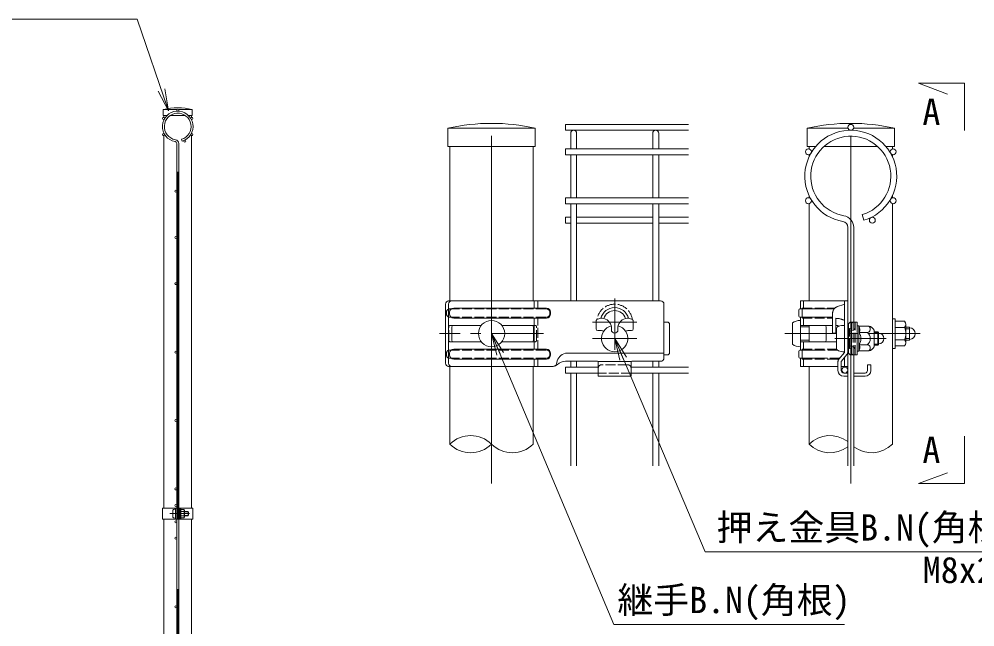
# Model space of a CAD drawing. Units: millimetres, scale not verified. Extents: x -4200 to 4200, y -2970 to 2970.
# Drawn here: x -593 to 1153, y 652 to 1762 of the extents above; entities that cross this region are included whole.
import ezdxf
from ezdxf.enums import TextEntityAlignment as Align

# ---------------------------------------------------------------- set-up
doc = ezdxf.new("R2010")
doc.units = ezdxf.units.MM
doc.header["$LTSCALE"] = 20
doc.linetypes.add('DASHED', pattern=[7.5, 6, -1.5])
doc.linetypes.add('USER1', pattern=[50.8, 31.75, -6.35, 6.35, -6.35])
for name, color, linetype, lineweight in [('0-2_D-STR-DIM', 7, 'Continuous', 9), ('0-3_0', 7, 'Continuous', 9), ('0-6_D-STR1', 1, 'Continuous', 18), ('0-8_D-BMK', 2, 'USER1', 13), ('0-9_D-STR2', 7, 'Continuous', 9), ('0-B_D-STR3', 3, 'Continuous', 13), ('0-C_D-STR-TXT', 7, 'Continuous', 9)]:
    doc.layers.add(name, color=color, linetype=linetype, lineweight=lineweight)
doc.styles.add('ＭＳ ゴシック', font='')
doc.styles.get('ＭＳ ゴシック').set_extended_font_data('MS Gothic')

# ---------------------------------------------------------------- blocks, each defined once
blk = doc.blocks.new('U29')
at = {"layer": '0-8_D-BMK'}
for p, q in [((0, 493.7), (0, -493.7)), ((1500, -195.8), (1500, 426)), ((1770.5, 140), (1229.5, 140)), ((632.7, 0), (-632.7, 0)), ((1770.5, -60), (1229.5, -60))]:
    blk.add_line(p, q, dxfattribs=at)
at = {"layer": '0-B_D-STR3'}
for p, q in [((-561.1, -360), (-561.1, 360)), ((2060, 400), (-522.4, 400)), ((-522.4, -360), (-522.4, 360)), ((517.5, 400), (517.5, 310)), ((2100, 360), (2100, -297.3)), ((-510.5, 260), (-510.5, 240)), ((-460.5, 310), (670.1, 310)), ((720, 260), (720, 240)), ((-460.5, 190), (670.1, 190)), ((517.5, -190), (517.5, 190)), ((1274, 58), (1274, 160)), ((1726, 58), (1726, 160)), ((2100, 140), (2139, 140)), ((-485.6, -80), (-485.6, 80)), ((-124.9, 100), (-465.6, 100)), ((490.1, 100), (124.9, 100)), ((510.1, -80), (510.1, 80)), ((1294, 38), (1330, 38)), ((1460, 46), (1460, 55.4)), ((1540, 46), (1540, 55.4)), ((1706, 38), (1670, 38)), ((2169, 110), (2169, -230)), ((-124.9, -100), (-465.6, -100)), ((490.1, -100), (124.9, -100)), ((-460.5, -190), (670.1, -190)), ((-510.5, -260), (-510.5, -240)), ((-460.5, -310), (670.1, -310)), ((517.5, -400), (517.5, -310)), ((720, -260), (720, -240)), ((900, -239.3), (2100, -239.3)), ((1290, -337.3), (900, -337.3)), ((1700, -340), (1300, -340)), ((1300, -416.4), (1300, -347.3)), ((1700, -416.4), (1700, -347.3)), ((1710, -337.3), (2060, -337.3)), ((2139, -260), (2100, -260)), ((752.3, -400), (-522.4, -400)), ((1300, -416.4), (1300, -520)), ((1700, -520), (1700, -416.4)), ((1700, -520), (1300, -520))]:
    blk.add_line(p, q, dxfattribs=at)
at = {"layer": '0-B_D-STR3', "linetype": 'DASHED'}
for p, q in [((563.5, 400), (563.5, 300)), ((-549.5, 240), (-549.5, 260)), ((-509.5, 300), (670.1, 300)), ((710, 260), (710, 240)), ((-509.5, 200), (670.1, 200)), ((563.5, -200), (563.5, 200)), ((-521.8, -80), (-521.8, 80)), ((-465.6, 100), (-501.8, 100)), ((529.5, 100), (517.5, 100)), ((549.5, -80), (549.5, 80)), ((-465.6, -100), (-501.8, -100)), ((529.5, -100), (517.5, -100)), ((-509.5, -200), (670.1, -200)), ((-549.5, -240), (-549.5, -260)), ((-509.5, -300), (670.1, -300)), ((563.5, -400), (563.5, -300)), ((710, -260), (710, -240)), ((1660, -380), (1340, -380)), ((1700, -480), (1300, -480))]:
    blk.add_line(p, q, dxfattribs=at)
at = {"layer": '0-B_D-STR3'}
for points in [[(517.5, 100), (490.1, 100), (487.8, 100)], [(517.5, -100), (490.1, -100), (487.8, -100)]]:
    blk.add_lwpolyline(points, dxfattribs=at)
blk.add_circle((0, 0), 160, dxfattribs=at)
for centre, radius, start, end in [((-521.1, 360), 40, 91.79677, 180), ((-482.4, 360), 40, 90, 180), ((2060, 360), 40, 0, 90), ((-460.5, 260), 50, 90, 180), ((-460.5, 240), 50, 180, 270), ((670, 260), 50, 0, 89.86152), ((670, 240), 50, 270.07078, 0), ((1500, 140), 176, 90, 164.83919), ((1500, 140), 140, 90, 161.88318), ((1500, 140), 176, 15.16081, 90), ((1500, 140), 140, 18.11682, 90), ((1264.9, 177.8), 20, 297.00649, 344.38101), ((1340.5, 66.5), 120, 94.96654, 117.99904), ((1340.5, 66.5), 120, 77.27818, 94.96654), ((1340.5, 66.5), 120, 354.69271, 77.27818), ((1659.5, 66.5), 120, 102.72182, 185.30729), ((1659.5, 66.5), 120, 85.03346, 102.72182), ((1659.5, 66.5), 120, 62.00096, 85.03346), ((1735.1, 177.8), 20, 195.61899, 242.99351), ((2139, 110), 30, 0, 90), ((-465.6, 80), 20, 90, 180), ((490.1, 80), 20, 0, 90), ((1294, 58), 20, 180, 270), ((1330, -32), 70, 58.7873, 90), ((1500, -60), 160, 105.48902, 74.51098), ((1500, 46), 40, 180, 270), ((1500, 46), 40, 270, 0), ((1670, -32), 70, 90, 121.2127), ((1706, 58), 20, 270, 0), ((-465.6, -80), 20, 180, 270), ((490.1, -80), 20, 270, 0), ((-460.5, -240), 50, 90, 180), ((670, -240), 50, 0, 89.92922), ((2139, -230), 30, 270, 0), ((-460.5, -260), 50, 180, 270), ((670, -260), 50, 270.13848, 0), ((934.3, -375), 140, 104.17855, 170.48977), ((900.1, -477.3), 140, 90.04538, 132.80129), ((1290, -347.3), 10, 0, 90), ((1710, -347.3), 10, 90, 180), ((2060, -297.3), 40, 270, 0), ((-521.1, -360), 40, 180, 268.20323), ((-482.4, -360), 40, 180, 270), ((737, -342), 60, 284.72219, 350.48981), ((737, -301.2), 100, 278.77064, 312.80129)]:
    blk.add_arc(centre, radius, start, end, dxfattribs=at)
at = {"layer": '0-B_D-STR3', "linetype": 'DASHED'}
for centre, radius, start, end in [((1500, 140), 218.2, 90, 171.45333), ((1500, 140), 218.2, 8.54667, 90), ((-509.5, 260), 40, 90, 180), ((-509.5, 240), 40, 180, 270), ((670, 260), 40, 0, 89.84517), ((670, 240), 40, 270.07913, 0), ((-501.8, 80), 20, 90, 180), ((529.5, 80), 20, 0, 90), ((-501.8, -80), 20, 180, 270), ((529.5, -80), 20, 270, 0), ((-509.5, -240), 40, 90, 180), ((670, -240), 40, 0, 89.92087), ((-509.5, -260), 40, 180, 270), ((670, -260), 40, 270.15483, 0), ((1340, -420), 40, 90, 180), ((1660, -420), 40, 0, 90)]:
    blk.add_arc(centre, radius, start, end, dxfattribs=at)
blk = doc.blocks.new('U32')
at = {"layer": '0-8_D-BMK'}
for p, q in [((1461.1, 0), (-233.1, 0)), ((1045.4, -60), (419.6, -60)), ((936, -60), (632.6, -60))]:
    blk.add_line(p, q, dxfattribs=at)
at = {"layer": '0-B_D-STR3'}
for p, q in [((0, 400), (0, 300)), ((578, 400), (0, 400)), ((538, 400), (538, -222.5)), ((578, 400), (578, -400)), ((-20, 214), (-20, 286)), ((-6, 300), (298.1, 300)), ((392, 244.2), (392, 6)), ((418, 310), (420.6, 310)), ((-96, 130), (-96, -130)), ((-6, 200), (298.1, 200)), ((0, 200), (0, 100)), ((0, 160), (0, -160)), ((618, 140), (690, 140)), ((690, -260), (690, 140)), ((1122, 180), (1122, -180)), ((1154, 180), (1122, 180)), ((1154, 150), (1154, -150)), ((1154, 150), (1270, 150)), ((294.7, 100), (0, 100)), ((106, 80.6), (0, 80.6)), ((314.7, -80), (314.7, 80)), ((418, 6), (432, 6)), ((441.2, 100), (432, 100)), ((432, 100), (432, 6)), ((448.1, 100), (441.2, 100)), ((442, -181.7), (442, 61.7)), ((518, 100), (538, 100)), ((538, -220), (538, 100)), ((588, -230), (588, 110)), ((622.2, -230), (622.2, 110)), ((690, 95), (706, 95)), ((712, 90), (711.8, 90.6)), ((712, 90), (712, 89)), ((712, 90), (814.7, 90)), ((812, 14.7), (717.9, 14.7)), ((814.7, 90), (832, 90)), ((898, 40), (898, -160)), ((898, 20), (942.4, 20)), ((898, 7.5), (952.2, 7.5)), ((942, -140), (942, 20)), ((953, 5), (953, -125)), ((1154, 75), (1270, 75)), ((1284, 115.6), (1284, -115.3)), ((1284, 80), (1330, 80)), ((1284, 58.4), (1330, 58.4)), ((1330, 80), (1330, -80)), ((106, -79.4), (0, -79.4)), ((294.7, -100), (0, -100)), ((0, -200), (0, -100)), ((442, -100), (418, -100)), ((1154, -75), (1270, -75)), ((1284, -58.4), (1330, -58.4)), ((1284, -80), (1330, -80)), ((-20, -214), (-20, -286)), ((-6, -200), (298.1, -200)), ((418, -190), (443.8, -190)), ((518, -220), (538, -220)), ((690, -215), (706, -215)), ((712, -210), (711.8, -210.6)), ((712, -210), (712, -209)), ((712, -210), (814.7, -210)), ((812, -134.7), (718, -134.7)), ((814.7, -210), (832, -210)), ((898, -127.5), (952.2, -127.5)), ((898, -140), (942.4, -140)), ((1154, -150), (1270, -150)), ((-6, -300), (298.1, -300)), ((0, -400), (0, -300)), ((418, -310), (470.8, -310)), ((538, -290), (538, -400)), ((618, -260), (690, -260)), ((458, -400), (0, -400)), ((458, -450), (458, -400)), ((578, -400), (498, -400)), ((498, -400), (498, -450)), ((818, -380), (858, -380)), ((818, -450), (818, -380)), ((858, -450), (858, -380)), ((528, -480), (578, -480)), ((528, -520), (578, -520)), ((650, -480), (788, -480)), ((650, -520), (788, -520))]:
    blk.add_line(p, q, dxfattribs=at)
at = {"layer": '0-B_D-STR3', "linetype": 'DASHED'}
for p, q in [((40, 310), (40, 400)), ((453.1, 329.4), (531.2, 355.9)), ((20, 305), (20, 300)), ((20, 300), (20, 200)), ((411.4, 300), (295.1, 300)), ((20, 195), (20, 200)), ((25, 190), (392, 190)), ((40, 100), (40, 190)), ((392, 200), (295.1, 200)), ((432, 186), (432, 100)), ((628, -260), (628, 140)), ((650, -260), (650, 140)), ((668, -260), (668, 140)), ((392, 100), (294.7, 100)), ((392, 6), (418, 6)), ((598, 63.2), (620.7, 69.5)), ((598, -183.2), (598, 63.2)), ((598, 30), (644.5, 42.9)), ((40, -100), (40, -190)), ((418, -100), (294.7, -100)), ((20, -195), (20, -200)), ((20, -300), (20, -200)), ((452.6, -200), (295.1, -200)), ((535.8, -228.7), (469, -312.3)), ((598, -150), (644.5, -162.9)), ((598, -183.2), (620.7, -189.5)), ((20, -305), (20, -300)), ((40, -310), (40, -400)), ((478.8, -300), (295.1, -300)), ((458, -400), (458, -343.5)), ((498, -343.5), (498, -400)), ((567, -253.7), (500.2, -337.3))]:
    blk.add_line(p, q, dxfattribs=at)
for points in [[(25, 310), (407.7, 310), (418, 310)], [(25, -190), (407.7, -190), (418, -190)], [(25, -310), (407.7, -310), (418, -310)]]:
    blk.add_lwpolyline(points, dxfattribs=at)
at = {"layer": '0-B_D-STR3'}
for points in [[(1154, 180), (1154, -180), (1122, -180)], [(712, -209), (712, -134.7), (712, 90)]]:
    blk.add_lwpolyline(points, dxfattribs=at)
at = {"layer": '0-B_D-STR3', "linetype": 'DASHED'}
for centre, radius, start, end in [((528, 365.4), 10, 288.75865, 0), ((25, 305), 5, 90, 180), ((482, 244.2), 90, 108.75865, 180), ((25, 195), 5, 180, 270), ((429.3, -54), 240, 63.05987, 89.34724), ((618, 79.1), 10, 285.49116, 0), ((636, 73.7), 32, 285.49116, 0), ((25, -195), 5, 90, 180), ((618, -199.1), 10, 0, 74.50884), ((636, -193.7), 32, 0, 74.50884), ((25, -305), 5, 180, 270), ((508, -343.5), 50, 141.34019, 180)]:
    blk.add_arc(centre, radius, start, end, dxfattribs=at)
at = {"layer": '0-B_D-STR3'}
for centre, radius, start, end in [((-6, 286), 14, 90, 180), ((-1.7, -3.1), 163.1, 89.39572, 125.31233), ((-6, 214), 14, 180, 270), ((618, 110), 30, 90, 180), ((652.2, 110), 30, 90, 180), ((1227.1, 112.5), 57, 318.83491, 41.16509), ((294.7, 80), 20, 0, 90), ((441.1, 80), 20, 89.84173, 90), ((441.1, 80), 20, 16.10748, 89.84173), ((462, 61.7), 20, 132.00062, 180), ((448.1, 80), 20, 26.45653, 89.84174), ((510.4, 8), 92.3, 85.28232, 132.00062), ((706, 89), 6, 15, 90), ((644.7, 46.8), 80, 336.43051, 32.6931), ((576.4, -60.1), 160, 332.21994, 27.84722), ((811.8, 55.1), 40.4, 270.25178, 60.03679), ((761.7, -60), 90, 303.95198, 56.04802), ((823.3, 10), 80.5, 21.89022, 83.83229), ((942.4, 12), 8, 19.07193, 90), ((742, -57.3), 220, 16.44261, 19.07194), ((953, -60), 65, 270, 90), ((1076.1, 0), 207.9, 338.85295, 21.14705), ((1330, 0), 70, 270, 90), ((294.7, -80), 20, 270, 0), ((441.1, -80), 20, 270, 270.15827), ((441.1, -80), 20, 270.15827, 272.5668), ((1227.1, -112.5), 57, 318.86505, 41.13495), ((-1.7, 3.1), 163.1, 234.68767, 270.60428), ((-6, -214), 14, 90, 180), ((462, -181.7), 20, 180, 227.99938), ((510.4, -128), 92.3, 227.99938, 274.71768), ((528, -222.5), 10, 321.34019, 0), ((528, -222.5), 50, 321.34019, 0), ((618, -230), 30, 180, 270), ((652.2, -230), 30, 180, 270), ((706, -209), 6, 270, 345), ((644.7, -166.7), 80, 327.23796, 23.61911), ((811.7, -175.1), 40.4, 300.11903, 89.61333), ((823.3, -130), 80.5, 276.16771, 338.10978), ((942.4, -132), 8, 270, 340.92807), ((742, -62.7), 220, 340.92806, 343.55739), ((-6, -286), 14, 180, 270), ((508, -343.5), 10, 141.34019, 180), ((528, -450), 70, 180, 270), ((528, -450), 30, 180, 270), ((788, -450), 30, 270, 0), ((788, -450), 70, 270, 0)]:
    blk.add_arc(centre, radius, start, end, dxfattribs=at)
blk = doc.blocks.new('_Open')
at = {"layer": '0-3_0'}
blk.add_line((-20, 3.33), (0, 0), dxfattribs=at)
blk.add_lwpolyline([(-20, -3.33), (0, 0), (-20, 0)], dxfattribs=at)

msp = doc.modelspace()

# ---------------------------------------------------------------- linework, layer by layer
at = {"layer": '0-2_D-STR-DIM'}
for centre, start, end in [((231.91, 947.51), 45.18146, 134.81854), ((888.33, 947.51), 52.7739, 134.81854), ((231.91, 1024.19), 225.18146, 314.81854), ((308.11, 1024.19), 225.18146, 314.81854), ((888.33, 1024.19), 225.18146, 307.2261), ((964.53, 1024.19), 232.7739, 314.81854)]:
    msp.add_arc(centre, 54.05, start, end, dxfattribs=at)
at = {"layer": '0-6_D-STR1'}
for p, q in [((-330.07, 1596.98), (-330.07, 1585.98)), ((-304.81, 1596.98), (-330.07, 1596.98)), ((-276.87, 1596.98), (-302.13, 1596.98)), ((-276.87, 1585.98), (-276.87, 1596.98)), ((-323.07, 1585.98), (-330.07, 1585.98)), ((-328.87, 1585.98), (-328.87, 1582.63)), ((-328.87, 1579.13), (-328.87, 1577.76)), ((-289.49, 1585.98), (-317.45, 1585.98)), ((-276.87, 1585.98), (-283.88, 1585.98)), ((-278.07, 1582.63), (-278.07, 1585.98)), ((-278.07, 1577.76), (-278.07, 1579.13)), ((349.81, 1562.75), (190.21, 1562.75)), ((190.21, 1562.75), (190.21, 1529.75)), ((349.81, 1529.75), (349.81, 1562.75)), ((921.34, 1562.75), (846.63, 1562.75)), ((846.63, 1562.75), (846.63, 1529.75)), ((1006.23, 1562.75), (931.52, 1562.75)), ((1006.23, 1529.75), (1006.23, 1562.75)), ((-328.87, 1554.2), (-328.87, 1552.83)), ((-328.87, 1549.33), (-328.87, 868.98)), ((-278.07, 1552.83), (-278.07, 1554.2)), ((-278.07, 868.98), (-278.07, 1549.33)), ((349.81, 1529.75), (190.21, 1529.75)), ((193.81, 1529.75), (193.81, 1247.75)), ((346.21, 1247.75), (346.21, 1529.75)), ((862.6, 1529.75), (846.63, 1529.75)), ((850.23, 1529.75), (850.23, 1525.11)), ((975.19, 1529.75), (877.68, 1529.75)), ((1006.23, 1529.75), (990.27, 1529.75)), ((1002.63, 1525.11), (1002.63, 1529.75)), ((850.23, 1514.59), (850.23, 1510.5)), ((1002.63, 1510.5), (1002.63, 1514.59)), ((850.23, 1439.8), (850.23, 1435.71)), ((1002.63, 1435.71), (1002.63, 1439.8)), ((850.23, 1425.19), (850.23, 1247.75)), ((1002.63, 985.85), (1002.63, 1425.19)), ((850.23, 1202.75), (850.23, 1172.75)), ((193.81, 1127.75), (193.81, 985.85)), ((346.21, 985.85), (346.21, 1127.75)), ((850.23, 1127.75), (850.23, 985.85)), ((-328.87, 848.98), (-328.87, 168.63)), ((-278.07, 168.63), (-278.07, 848.98))]:
    msp.add_line(p, q, dxfattribs=at)
for centre, radius in [((-303.47, 1480.55), 119.43), ((270.01, 1213.47), 358.28), ((926.43, 1213.47), 358.28)]:
    msp.add_arc(centre, radius, 77.13052, 102.86948, dxfattribs=at)
at = {"layer": '0-8_D-BMK'}
for p, q in [((-303.47, -168.02), (-303.47, 1608.98)), ((270.01, 914.17), (270.01, 1598.75)), ((926.43, 914.17), (926.43, 1598.75)), ((-317.89, 858.98), (-282.15, 858.98))]:
    msp.add_line(p, q, dxfattribs=at)
at = {"layer": '0-9_D-STR2'}
for p, q in [((630.01, 1569.95), (405.01, 1569.95)), ((405.01, 1569.95), (405.01, 1559.15)), ((630.01, 1559.15), (405.01, 1559.15)), ((-296.5, 1542.6), (-295.47, 1539.15)), ((414.61, 1525.25), (414.61, 1553.75)), ((425.41, 1525.25), (425.41, 1553.75)), ((564.61, 1525.25), (564.61, 1553.75)), ((575.41, 1525.25), (575.41, 1553.75)), ((-305.27, 183.11), (-305.27, 1534.84)), ((-301.67, 183.11), (-301.67, 1534.84)), ((630.01, 1525.25), (405.01, 1525.25)), ((405.01, 1525.25), (405.01, 1514.45)), ((630.01, 1514.45), (405.01, 1514.45)), ((414.61, 1435.85), (414.61, 1514.45)), ((425.41, 1435.85), (425.41, 1514.45)), ((564.61, 1435.85), (564.61, 1514.45)), ((575.41, 1435.85), (575.41, 1514.45)), ((630.01, 1435.85), (405.01, 1435.85)), ((405.01, 1435.85), (405.01, 1425.05)), ((630.01, 1425.05), (405.01, 1425.05)), ((414.61, 1247.75), (414.61, 1425.05)), ((425.41, 1247.75), (425.41, 1425.05)), ((564.61, 1247.75), (564.61, 1425.05)), ((575.41, 1247.75), (575.41, 1425.05)), ((414.61, 1400.28), (405.01, 1400.28)), ((405.01, 1400.28), (405.01, 1389.48)), ((564.61, 1400.28), (425.41, 1400.28)), ((630.01, 1400.28), (575.41, 1400.28)), ((947.35, 1405), (950.44, 1394.66)), ((414.61, 1389.48), (405.01, 1389.48)), ((564.61, 1389.48), (425.41, 1389.48)), ((630.01, 1389.48), (575.41, 1389.48)), ((921.03, 946.25), (921.03, 1381.75)), ((931.83, 1208.75), (931.83, 1381.75)), ((414.61, 1126.55), (414.61, 1137.16)), ((425.41, 1126.55), (425.41, 1137.16)), ((564.61, 1126.55), (564.61, 1137.16)), ((575.41, 1126.55), (575.41, 1137.16)), ((931.83, 946.25), (931.83, 1148.75)), ((405.01, 1126.55), (465.01, 1126.55)), ((405.01, 1126.55), (405.01, 1115.75)), ((525.01, 1126.55), (630.01, 1126.55)), ((405.01, 1115.75), (465.01, 1115.75)), ((414.61, 946.25), (414.61, 1115.75)), ((425.41, 946.25), (425.41, 1115.75)), ((525.01, 1115.75), (630.01, 1115.75)), ((564.61, 946.25), (564.61, 1115.75)), ((575.41, 946.25), (575.41, 1115.75))]:
    msp.add_line(p, q, dxfattribs=at)
for centre, radius in [((-303.47, 1595.78), 1.8), ((-329.28, 1580.88), 1.8), ((-277.66, 1580.88), 1.8), ((926.43, 1564.55), 5.4), ((-329.28, 1551.08), 1.8), ((-290.35, 1539.22), 1.8), ((-277.66, 1551.08), 1.8), ((849.01, 1519.85), 5.4), ((1003.86, 1519.85), 5.4), ((-307.07, 1447.98), 1.8), ((849.01, 1430.45), 5.4), ((1003.86, 1430.45), 5.4), ((965.79, 1394.88), 5.4), ((-307.07, 1363.48), 1.8), ((-307.07, 1278.98), 1.8), ((-307.07, 1153.98), 1.8), ((915.63, 1121.15), 5.4), ((-307.07, 1028.98), 1.8), ((-307.07, 903.98), 1.8), ((-307.07, 873.98), 1.8), ((-307.07, 843.98), 1.8), ((-307.07, 813.98), 1.8), ((-307.07, 688.98), 1.8)]:
    msp.add_circle(centre, radius, dxfattribs=at)
for centre, radius, start, end in [((-303.47, 1565.98), 28, 286.60421, 260.16066), ((-303.47, 1565.98), 24.4, 286.60421, 260.16066), ((420.01, 1553.75), 5.4, 0, 180), ((570.01, 1553.75), 5.4, 0, 180), ((926.43, 1475.15), 84, 286.60421, 260.16066), ((-308.87, 1534.84), 3.6, 0, 80.16066), ((-308.87, 1534.84), 7.2, 0, 80.16066), ((926.43, 1475.15), 73.2, 286.60421, 260.16066), ((910.23, 1381.75), 21.6, 0, 80.16066), ((910.23, 1381.75), 10.8, 0, 80.16066)]:
    msp.add_arc(centre, radius, start, end, dxfattribs=at)
at = {"layer": '0-B_D-STR3'}
for p, q in [((-331.17, 868.98), (-305.27, 868.98)), ((-331.17, 868.98), (-331.17, 848.98)), ((-312.37, 865.48), (-312.37, 852.48)), ((-307.57, 848.98), (-307.57, 868.98)), ((-307.57, 866.98), (-307.57, 850.98)), ((-305.27, 848.98), (-305.27, 868.98)), ((-305.27, 862.98), (-301.67, 862.98)), ((-305.27, 862.3), (-301.67, 862.3)), ((-301.67, 848.98), (-301.67, 868.98)), ((-301.67, 868.98), (-275.77, 868.98)), ((-299.37, 848.98), (-299.37, 868.98)), ((-299.37, 867.98), (-299.37, 849.98)), ((-297.77, 867.98), (-299.37, 867.98)), ((-297.77, 866.48), (-297.77, 851.48)), ((-297.77, 866.48), (-291.97, 866.48)), ((-297.77, 862.73), (-291.97, 862.73)), ((-291.27, 864.76), (-291.27, 853.21)), ((-291.27, 862.98), (-284.57, 862.98)), ((-291.27, 862.3), (-284.25, 862.3)), ((-284.57, 862.98), (-284.57, 854.98)), ((-275.77, 868.98), (-275.77, 848.98)), ((-331.17, 848.98), (-305.27, 848.98)), ((-305.27, 855.66), (-301.67, 855.66)), ((-305.27, 854.98), (-301.67, 854.98)), ((-301.67, 848.98), (-275.77, 848.98)), ((-297.77, 855.23), (-291.97, 855.23)), ((-297.77, 851.48), (-291.97, 851.48)), ((-291.27, 855.66), (-284.25, 855.66)), ((-291.27, 854.98), (-284.57, 854.98))]:
    msp.add_line(p, q, dxfattribs=at)
msp.add_lwpolyline([(-297.77, 867.98), (-297.77, 849.98), (-299.37, 849.98)], dxfattribs=at)
for centre, radius, start, end in [((-294.12, 864.6), 2.85, 318.83491, 41.16509), ((-301.67, 858.98), 10.39, 338.85295, 21.14705), ((-292.07, 858.98), 8.5, 331.92751, 28.07249), ((-294.12, 853.35), 2.85, 318.86505, 41.13495)]:
    msp.add_arc(centre, radius, start, end, dxfattribs=at)
for centre, start_param, end_param in [((-307.57, 865.48), 1.5707963, 3.1415927), ((-307.57, 852.48), 3.1415927, 4.712389)]:
    msp.add_ellipse(centre, major_axis=(4.8, 0), ratio=0.3125, start_param=start_param, end_param=end_param, dxfattribs=at)
at = {"layer": '0-C_D-STR-TXT'}
for p, q in [((1050.47, 1644.91), (1102.87, 1625.09)), ((1050.47, 913.88), (1102.87, 933.69))]:
    msp.add_line(p, q, dxfattribs=at)
for points in [[(-912.13, 1762.1), (-377.45, 1762.1), (-320.73, 1596.56)], [(1050.47, 1644.91), (1134.02, 1644.91), (1134.02, 1558.59)], [(914.83, 656.75), (493.77, 656.75), (270.79, 1185.91)], [(1226.05, 789.39), (660.64, 789.39), (495.8, 1176.91)], [(1050.47, 913.88), (1134.02, 913.88), (1134.02, 1000.19)]]:
    msp.add_lwpolyline(points, dxfattribs=at)

# ---------------------------------------------------------------- block references
at = {"layer": '0-2_D-STR-DIM', "xscale": 0.15, "yscale": 0.15}
for name, p in [('U29', (270.01, 1187.75)), ('U32', (834.33, 1187.75))]:
    msp.add_blockref(name, p, dxfattribs=at)
at = {"layer": '0-C_D-STR-TXT', "xscale": 2, "yscale": 2}
for p, rotation in [((-320.08, 1594.67), 288.91219), ((270.01, 1187.75), 112.85029), ((495.01, 1178.75), 113.04381)]:
    msp.add_blockref('_Open', p, dxfattribs=dict(at, rotation=rotation))

# ---------------------------------------------------------------- texts
at = {"layer": '0-C_D-STR-TXT', "style": 'ＭＳ ゴシック'}
for s, p in [('A', (1057.34, 1554.52)), ('A', (1057.34, 936.92)), ('押え金具B.N(角根)', (681.22, 795.4)), ('M8x24', (1058.07, 717.67)), ('継手B.N(角根)', (499.95, 662.77))]:
    msp.add_text(s, height=48.09, dxfattribs=at).set_placement(p, align=Align.BOTTOM_LEFT)

doc.saveas('drawing.dxf')
